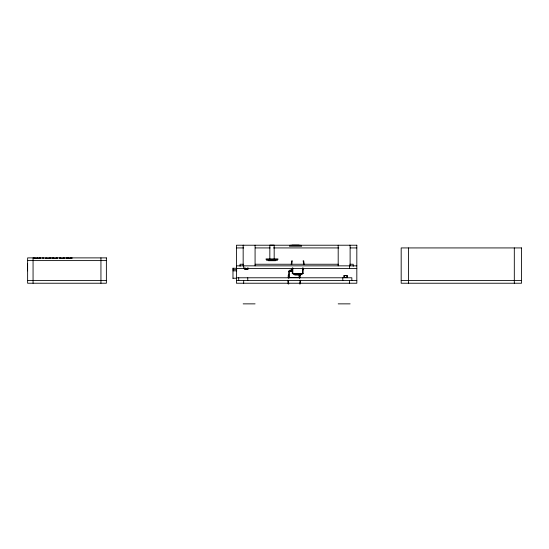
<?xml version="1.0" encoding="UTF-8"?>
<svg xmlns="http://www.w3.org/2000/svg" width="549" height="549" viewBox="0 0 549 549"><rect width="100%" height="100%" fill="white"/><g stroke="black" fill="none" stroke-linecap="round" stroke-linejoin="round"><path stroke-width="0.82" d="M303.693 269.353L303.172 269.84M287.703 280.278L288.218 283.963L288.76 283.963L288.246 280.278M291.231 264.344L291.752 260.789L292.294 260.789L291.78 264.344M288.76 274.912L288.232 275.317L288.218 277.698M291.917 245.135L299.157 245.135M289.927 245.314L301.147 245.314M290.105 245.499L300.969 245.499M289.378 246.22L301.689 246.22M236.447 247.928L243.687 247.928M255.271 247.928L270.163 247.928M273.471 247.928L338.829 247.928M350.235 247.928L356.823 247.928M40.99 258.25L33.812 258.25L33.812 257.886M44.956 258.25L50.982 258.25L50.982 257.886L50.947 258.25M66.038 258.25L72.056 258.25L72.056 257.886M266.032 258.895L277.979 258.895M266.032 259.437L277.979 259.437M266.574 260.343L277.437 260.343M27.628 260.603L106.376 260.603M268.386 260.706L275.625 260.706M243.475 264.241L240.071 264.241L240.071 266.292M255.113 264.241L338.424 264.241M349.795 264.241L353.206 264.241L353.206 266.292M236.447 265.853L356.823 265.853M232.975 268.269L236.749 268.269M236.447 268.564L356.823 268.564M245.231 269.243L247.4 269.243M232.975 269.676L236.749 269.676M291.217 269.84L292.404 269.84M291.032 270.026L292.294 270.026M289.687 270.204L291.457 270.204M232.975 270.849L236.749 270.849M288.801 271.11L292.562 271.11M288.801 271.288L292.562 271.288M292.329 273.464L303.117 273.464M292.329 273.642L303.117 273.642L303.151 267.919M293.221 274.548L294.985 274.548M300.461 274.548L302.224 274.548M294.566 274.726L300.879 274.726M294.744 274.912L300.701 274.912M344.518 275.509L346.687 275.509M344.566 275.632L346.687 275.632M344.518 277.478L346.687 277.478M288.801 277.622L299.589 277.622M347.414 277.622L343.791 277.554L343.791 275.433L347.414 275.433L347.373 277.561L347.435 276.785M237.353 277.78L351.847 277.78L351.847 280.512M232.975 278.226L236.749 278.226M27.628 280.512L106.376 280.512M236.447 280.512L356.823 280.512M401.175 280.512L521.55 280.512M243.159 303.865L255.086 303.865M338.191 303.865L350.118 303.865M292.233 269.84L291.752 269.394M299.644 274.912L300.159 275.358L300.166 277.698M304.215 264.344L303.7 260.789L303.151 260.789L303.672 264.344M300.68 280.278L300.166 283.963L299.624 283.963L300.138 280.278M514.31 247.928L514.31 283.229M408.415 247.928L408.415 283.229M350.118 245.218L350.118 265.853M349.583 245.218L349.583 245.726M349.583 265.853L349.583 268.564M349.583 280.512L349.583 283.229M346.687 275.433L346.687 277.554M344.518 275.433L344.518 277.554M342.796 277.78L342.796 280.512M338.191 245.218L338.191 265.853M302.609 267.919L302.609 273.642M299.624 274.459L299.624 278.453M299.081 274.459L299.081 277.622M292.837 267.919L292.837 273.642M292.294 267.919L292.294 273.642M289.302 271.11L289.302 277.622M288.76 271.11L288.76 278.453M274.177 259.499L274.177 245.135L269.84 245.135L269.834 259.499M255.079 245.218L255.079 265.853M248.127 267.905L248.127 269.319L244.504 269.319L244.504 267.905M247.764 277.78L247.764 280.512M247.4 267.905L247.4 269.319M245.231 267.905L245.231 269.319M243.687 245.218L243.687 245.726M243.687 265.853L243.687 268.564M243.687 280.512L243.687 283.229M243.159 245.218L243.159 265.853M238.712 277.78L238.712 280.512M232.975 268.132L232.975 278.37M100.941 257.886L100.941 283.229M71.699 257.886L71.699 258.25M71.645 257.886L71.645 258.25M70.896 257.886L70.896 258.25M70.67 257.886L70.67 258.25M70.581 257.886L70.581 258.25M68.769 257.886L68.769 258.25M68.598 257.886L68.598 258.25M67.301 257.886L67.301 258.25M66.209 257.886L66.209 258.25M64.693 257.886L64.693 258.25L59.367 258.25L59.367 257.886M63.581 257.886L63.581 258.25M60.479 257.886L60.479 258.25M60.369 257.886L60.369 258.25M57.666 257.886L57.666 258.25L52.34 258.25L52.34 257.886M56.554 257.886L56.554 258.25M53.452 257.886L53.452 258.25M53.342 257.886L53.342 258.25M49.815 257.886L49.801 258.25M46.095 257.886L46.157 258.25M43.625 257.886L43.625 258.25L42.513 258.25L42.513 257.886M40.743 257.886L40.743 258.25M39.597 257.886L39.597 258.25M37.469 257.886L37.469 258.25M37.188 257.886L37.188 258.25M34.944 257.886L34.944 258.25M33.064 257.886L33.064 283.229M27.45 263.602L27.45 270.842M356.823 245.218L236.447 245.218L236.447 283.229L356.823 283.229L356.823 245.218M521.55 247.928L401.175 247.928L401.175 283.229L521.55 283.229L521.55 247.928M106.376 257.886L27.628 257.886L27.628 283.229L106.376 283.229L106.376 257.886"/></g></svg>
